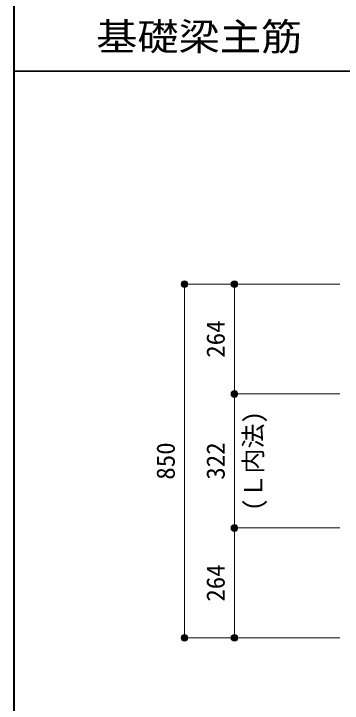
# Model space of a CAD drawing. Units: millimetres at full size, sheet at 1:20. Extents: x -3982 to 3969, y -2803 to 2801.
# Drawn here: x -3982 to -3193, y -1667 to -10 of the extents above; entities that cross this region are included whole.
import ezdxf
from ezdxf.enums import TextEntityAlignment as Align

# ---------------------------------------------------------------- set-up
doc = ezdxf.new("R2010")
doc.units = ezdxf.units.MM
doc.header["$LTSCALE"] = 20
doc.header["$PDMODE"] = 32
doc.header["$PDSIZE"] = 12
for name, color, linetype, lineweight in [('6-7_文字', 7, 'Continuous', 18), ('6-D_寸法', 4, 'Continuous', 9), ('F-0_枠', 6, 'Continuous', 40)]:
    doc.layers.add(name, color=color, linetype=linetype, lineweight=lineweight)
doc.styles.add('ＭＳ ゴシック', font='')
doc.styles.get('ＭＳ ゴシック').set_extended_font_data('MS Gothic')

msp = doc.modelspace()

# ---------------------------------------------------------------- linework, layer by layer
at = {"layer": '6-D_寸法'}
for p, q in [((-3571.89, -659.67), (-3451.89, -659.67)), ((-3571.89, -659.67), (-3571.89, -1509.67)), ((-3451.89, -659.67), (-3198.87, -659.67)), ((-3451.89, -659.67), (-3451.89, -923.67)), ((-3451.89, -923.67), (-3198.87, -923.67)), ((-3451.89, -923.67), (-3451.89, -1245.67)), ((-3451.89, -1245.67), (-3198.87, -1245.67)), ((-3451.89, -1245.67), (-3451.89, -1509.67))]:
    msp.add_line(p, q, dxfattribs=at)
msp.add_lwpolyline([(-3571.89, -1509.67), (-3451.89, -1509.67), (-3198.87, -1509.67)], dxfattribs=at)
for centre, radius in [((-3571.89, -659.67), 8), ((-3571.89, -659.67), 7.2), ((-3571.89, -659.67), 6.4), ((-3571.89, -659.67), 5.6), ((-3571.89, -659.67), 4.8), ((-3571.89, -659.67), 4), ((-3571.89, -659.67), 3.2), ((-3571.89, -659.67), 2.4), ((-3571.89, -659.67), 1.6), ((-3571.89, -659.67), 0.8), ((-3451.89, -659.67), 8), ((-3451.89, -659.67), 7.2), ((-3451.89, -659.67), 6.4), ((-3451.89, -659.67), 5.6), ((-3451.89, -659.67), 4.8), ((-3451.89, -659.67), 4), ((-3451.89, -659.67), 3.2), ((-3451.89, -659.67), 2.4), ((-3451.89, -659.67), 1.6), ((-3451.89, -659.67), 0.8), ((-3451.89, -923.67), 8), ((-3451.89, -923.67), 7.2), ((-3451.89, -923.67), 6.4), ((-3451.89, -923.67), 5.6), ((-3451.89, -923.67), 4.8), ((-3451.89, -923.67), 4), ((-3451.89, -923.67), 3.2), ((-3451.89, -923.67), 2.4), ((-3451.89, -923.67), 1.6), ((-3451.89, -923.67), 0.8), ((-3451.89, -1245.67), 8), ((-3451.89, -1245.67), 7.2), ((-3451.89, -1245.67), 6.4), ((-3451.89, -1245.67), 5.6), ((-3451.89, -1245.67), 4.8), ((-3451.89, -1245.67), 4), ((-3451.89, -1245.67), 3.2), ((-3451.89, -1245.67), 2.4), ((-3451.89, -1245.67), 1.6), ((-3451.89, -1245.67), 0.8), ((-3571.89, -1509.67), 8), ((-3571.89, -1509.67), 7.2), ((-3571.89, -1509.67), 6.4), ((-3571.89, -1509.67), 5.6), ((-3571.89, -1509.67), 4.8), ((-3571.89, -1509.67), 4), ((-3571.89, -1509.67), 3.2), ((-3571.89, -1509.67), 2.4), ((-3451.89, -1509.67), 8), ((-3451.89, -1509.67), 7.2), ((-3451.89, -1509.67), 6.4), ((-3451.89, -1509.67), 5.6), ((-3451.89, -1509.67), 4.8), ((-3451.89, -1509.67), 4), ((-3451.89, -1509.67), 3.2), ((-3451.89, -1509.67), 2.4), ((-3571.89, -1509.67), 1.6), ((-3571.89, -1509.67), 0.8), ((-3451.89, -1509.67), 1.6), ((-3451.89, -1509.67), 0.8)]:
    msp.add_circle(centre, radius, dxfattribs=at)
at = {"layer": '6-D_寸法', "color": 7}
for p in [(-3571.89, -659.67), (-3451.89, -659.67), (-3451.89, -923.67), (-3451.89, -1245.67), (-3571.89, -1509.67), (-3451.89, -1509.67)]:
    msp.add_point(p, dxfattribs=at)
at = {"layer": 'F-0_枠'}
msp.add_line((-3981.92, 2800.77), (-3981.92, -2796.83), dxfattribs=at)
at = {"layer": 'F-0_枠', "color": 2, "lineweight": 35}
msp.add_line((-3981.92, -148.03), (2482.4, -148.03), dxfattribs=at)

# ---------------------------------------------------------------- texts
at = {"layer": '6-7_文字', "color": 2, "style": 'ＭＳ ゴシック', "width": 1.1}
msp.add_text('\u3000\u3000基礎梁主筋\u3000５本タイプ', height=65.98, dxfattribs=at).set_placement((-3981.92, -118.03), align=Align.BOTTOM_LEFT)
at = {"layer": '6-D_寸法', "style": 'ＭＳ ゴシック'}
for s, p in [('264', (-3461.89, -836.67)), ('(Ｌ内法)', (-3371.68, -1204.67)), ('850', (-3581.89, -1129.67)), ('322', (-3461.89, -1129.67)), ('264', (-3461.89, -1422.67))]:
    msp.add_text(s, height=43.99, rotation=90, dxfattribs=at).set_placement(p, align=Align.BOTTOM_LEFT)

doc.saveas('drawing.dxf')
